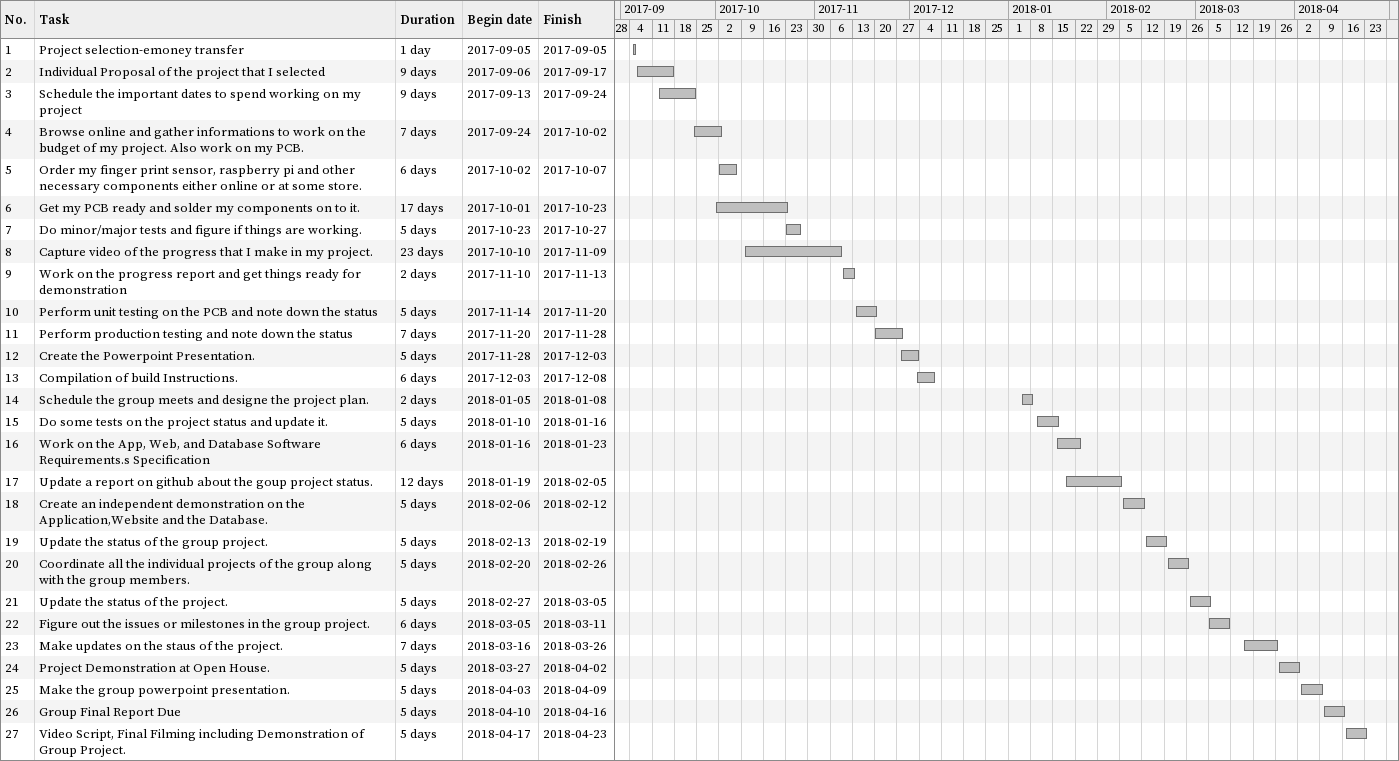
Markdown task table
| ID | Task | Duration | Start | Finish |
|---|---|---|---|---|
| 1 | Project selection-emoney transfer | 1d | 2017-09-05 | 2017-09-05 |
| 2 | Individual Proposal of the project that I selected | 9d | 2017-09-06 | 2017-09-17 |
| 3 | Schedule the important dates to spend working on my project | 9d | 2017-09-13 | 2017-09-24 |
| 4 | Browse online and gather informations to work on the budget of my project. Also work on my PCB. | 7d | 2017-09-24 | 2017-10-02 |
| 5 | Order my finger print sensor, raspberry pi and other necessary components either online or at some store. | 6d | 2017-10-02 | 2017-10-07 |
| 6 | Get my PCB ready and solder my components on to it. | 17d | 2017-10-01 | 2017-10-23 |
| 7 | Do minor/major tests and figure if things are working. | 5d | 2017-10-23 | 2017-10-27 |
| 8 | Capture video of the progress that I make in my project. | 23d | 2017-10-10 | 2017-11-09 |
| 9 | Work on the progress report and get things ready for demonstration | 2d | 2017-11-10 | 2017-11-13 |
| 10 | Perform unit testing on the PCB and note down the status | 5d | 2017-11-14 | 2017-11-20 |
| 11 | Perform production testing and note down the status | 7d | 2017-11-20 | 2017-11-28 |
| 12 | Create the Powerpoint Presentation. | 5d | 2017-11-28 | 2017-12-03 |
| 13 | Compilation of build Instructions. | 6d | 2017-12-03 | 2017-12-08 |
| 14 | Schedule the group meets and designe the project plan. | 2d | 2018-01-05 | 2018-01-08 |
| 15 | Do some tests on the project status and update it. | 5d | 2018-01-10 | 2018-01-16 |
| 16 | Work on the App, Web, and Database Software Requirements.s Specification | 6d | 2018-01-16 | 2018-01-23 |
| 17 | Update a report on github about the goup project status. | 12d | 2018-01-19 | 2018-02-05 |
| 18 | Create an independent demonstration on the Application,Website and the Database. | 5d | 2018-02-06 | 2018-02-12 |
| 19 | Update the status of the group project. | 5d | 2018-02-13 | 2018-02-19 |
| 20 | Coordinate all the individual projects of the group along with the group members. | 5d | 2018-02-20 | 2018-02-26 |
| 21 | Update the status of the project. | 5d | 2018-02-27 | 2018-03-05 |
| 22 | Figure out the issues or milestones in the group project. | 6d | 2018-03-05 | 2018-03-11 |
| 23 | Make updates on the staus of the project. | 7d | 2018-03-16 | 2018-03-26 |
| 24 | Project Demonstration at Open House. | 5d | 2018-03-27 | 2018-04-02 |
| 25 | Make the group powerpoint presentation. | 5d | 2018-04-03 | 2018-04-09 |
| 26 | Group Final Report Due | 5d | 2018-04-10 | 2018-04-16 |
| 27 | Video Script, Final Filming including Demonstration of Group Project. | 5d | 2018-04-17 | 2018-04-23 |
